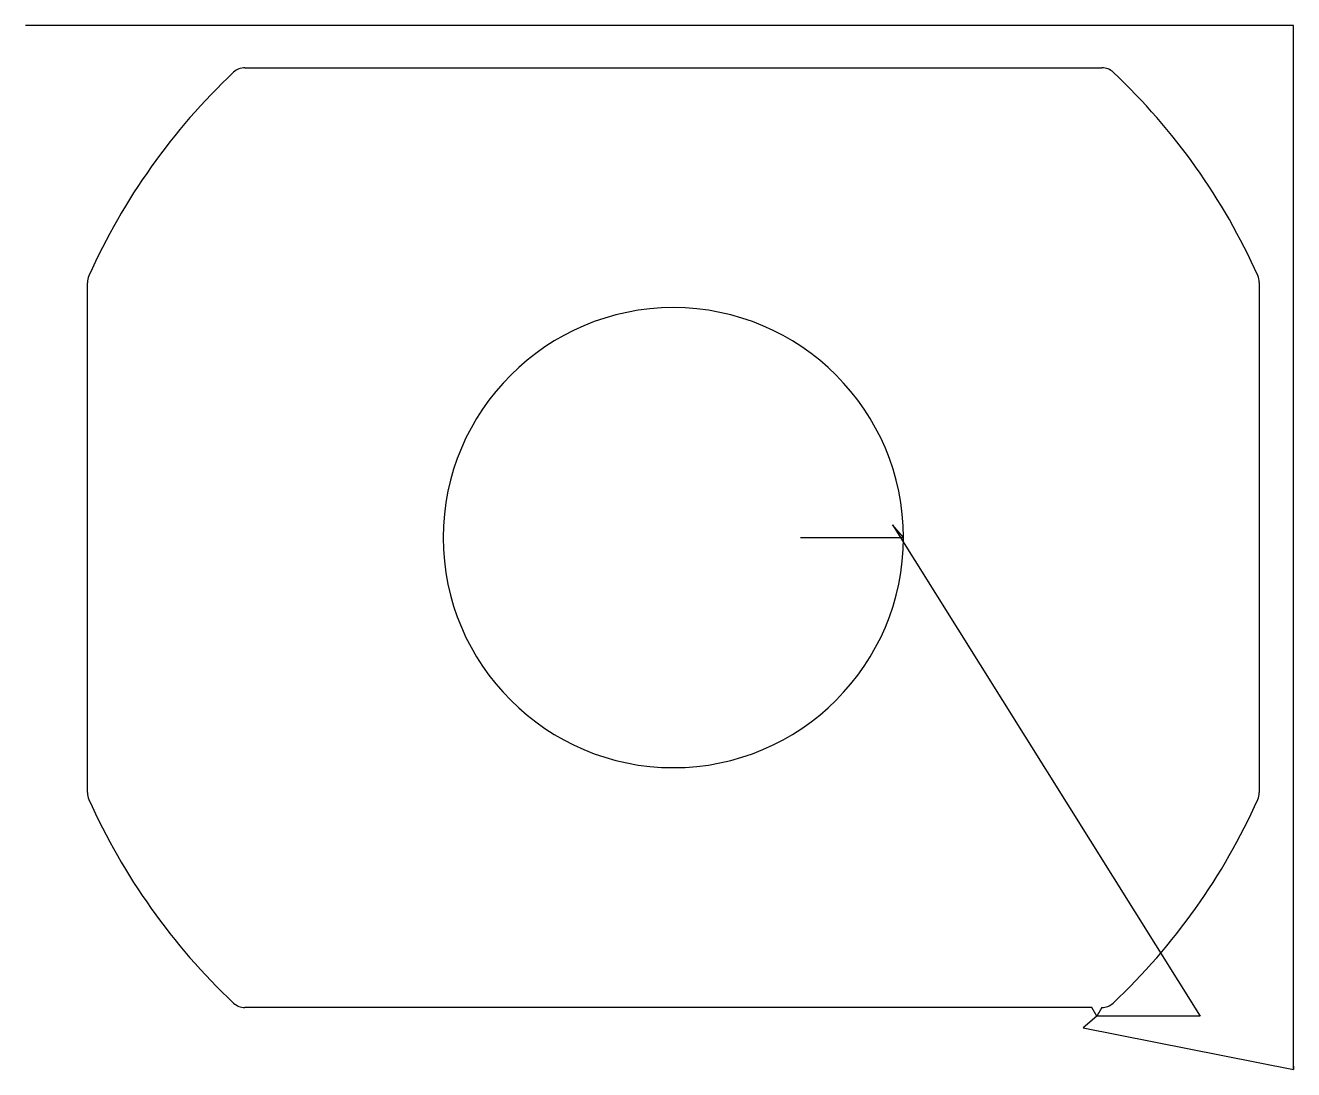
# Model space of a CAD drawing. Header units: metres. Extents: x 0 to 383, y 0 to 316.
import ezdxf

# ---------------------------------------------------------------- set-up
doc = ezdxf.new("R2010")
doc.units = ezdxf.units.M

msp = doc.modelspace()

# ---------------------------------------------------------------- linework, layer by layer
at = {"layer": 'TOOL_0'}
for p, q in [((1, 315.557), (0, 315.557)), ((383.127, 315.557), (1, 315.557)), ((383.127, 1.001), (383.127, 315.557)), ((66.321, 302.751), (325.223, 302.751)), ((18.75, 83.7), (18.75, 237.803)), ((372.75, 237.876), (372.75, 83.7)), ((265.25, 160.751), (261.953, 164.601)), ((261.953, 164.601), (354.859, 16.151)), ((234.179, 160.751), (265.25, 160.751)), ((322.18, 18.751), (66.321, 18.751)), ((323.679, 16.152), (319.583, 12.59)), ((323.68, 16.151), (322.18, 18.751)), ((325.179, 18.752), (323.679, 16.152)), ((354.859, 16.151), (323.68, 16.151)), ((319.583, 12.59), (383.127, 0.001)), ((383.127, 0.001), (383.127, 1.001)), ((383.127, 1.001), (383.127, 0.001)), ((383.127, 0.001), (383.127, 1.001))]:
    msp.add_line(p, q, dxfattribs=at)
for centre, radius, start, end in [((66.344, 297.693), 5.059, 90.26054, 133.10952), ((325.2, 297.692), 5.059, 46.89048, 89.73951), ((195.75, 160.751), 193.47, 133.37226, 155.86876), ((195.75, 160.751), 193.5, 24.15163, 46.61806), ((23.954, 237.759), 5.204, 156.34604, 179.51557), ((367.545, 237.833), 5.205, 0.47333, 23.66405), ((195.75, 160.751), 69.5, 0, 180), ((195.75, 160.751), 69.5, 180, 0), ((23.954, 83.744), 5.204, 180.48443, 203.62938), ((195.75, 160.751), 193.47, 204.13031, 226.62753), ((195.75, 160.752), 193.47, 313.37163, 335.86876), ((367.546, 83.744), 5.204, 336.34604, 359.51557), ((66.344, 23.81), 5.059, 226.89048, 269.73951), ((325.155, 23.811), 5.059, 270.27181, 313.08578)]:
    msp.add_arc(centre, radius, start, end, dxfattribs=at)

doc.saveas('drawing.dxf')
